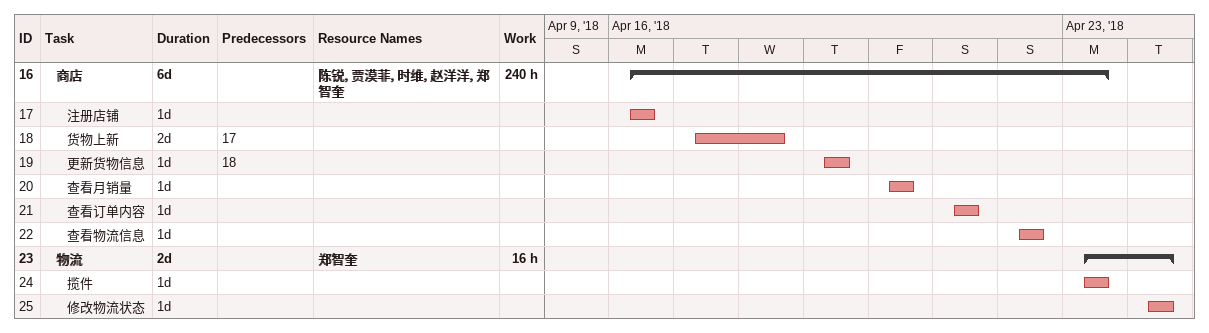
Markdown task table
| ID | Level | Task | Duration | Start | Finish | Predecessors | Resources | Work (h) |
|---|---|---|---|---|---|---|---|---|
| 16 | 2 | **商店** | 6d | 2018-04-16 | 2018-04-23 |  | 陈锐, 贾漠菲, 时维, 赵洋洋, 郑智奎 | 240 |
| 17 | 3 | 注册店铺 | 1d | 2018-04-16 | 2018-04-16 |  |  |  |
| 18 | 3 | 货物上新 | 2d | 2018-04-17 | 2018-04-18 | 17 |  |  |
| 19 | 3 | 更新货物信息 | 1d | 2018-04-19 | 2018-04-19 | 18 |  |  |
| 20 | 3 | 查看月销量 | 1d | 2018-04-20 | 2018-04-20 |  |  |  |
| 21 | 3 | 查看订单内容 | 1d | 2018-04-21 | 2018-04-21 |  |  |  |
| 22 | 3 | 查看物流信息 | 1d | 2018-04-22 | 2018-04-22 |  |  |  |
| 23 | 2 | **物流** | 2d | 2018-04-23 | 2018-04-24 |  | 郑智奎 | 16 |
| 24 | 3 | 揽件 | 1d | 2018-04-23 | 2018-04-23 |  |  |  |
| 25 | 3 | 修改物流状态 | 1d | 2018-04-24 | 2018-04-24 |  |  |  |
